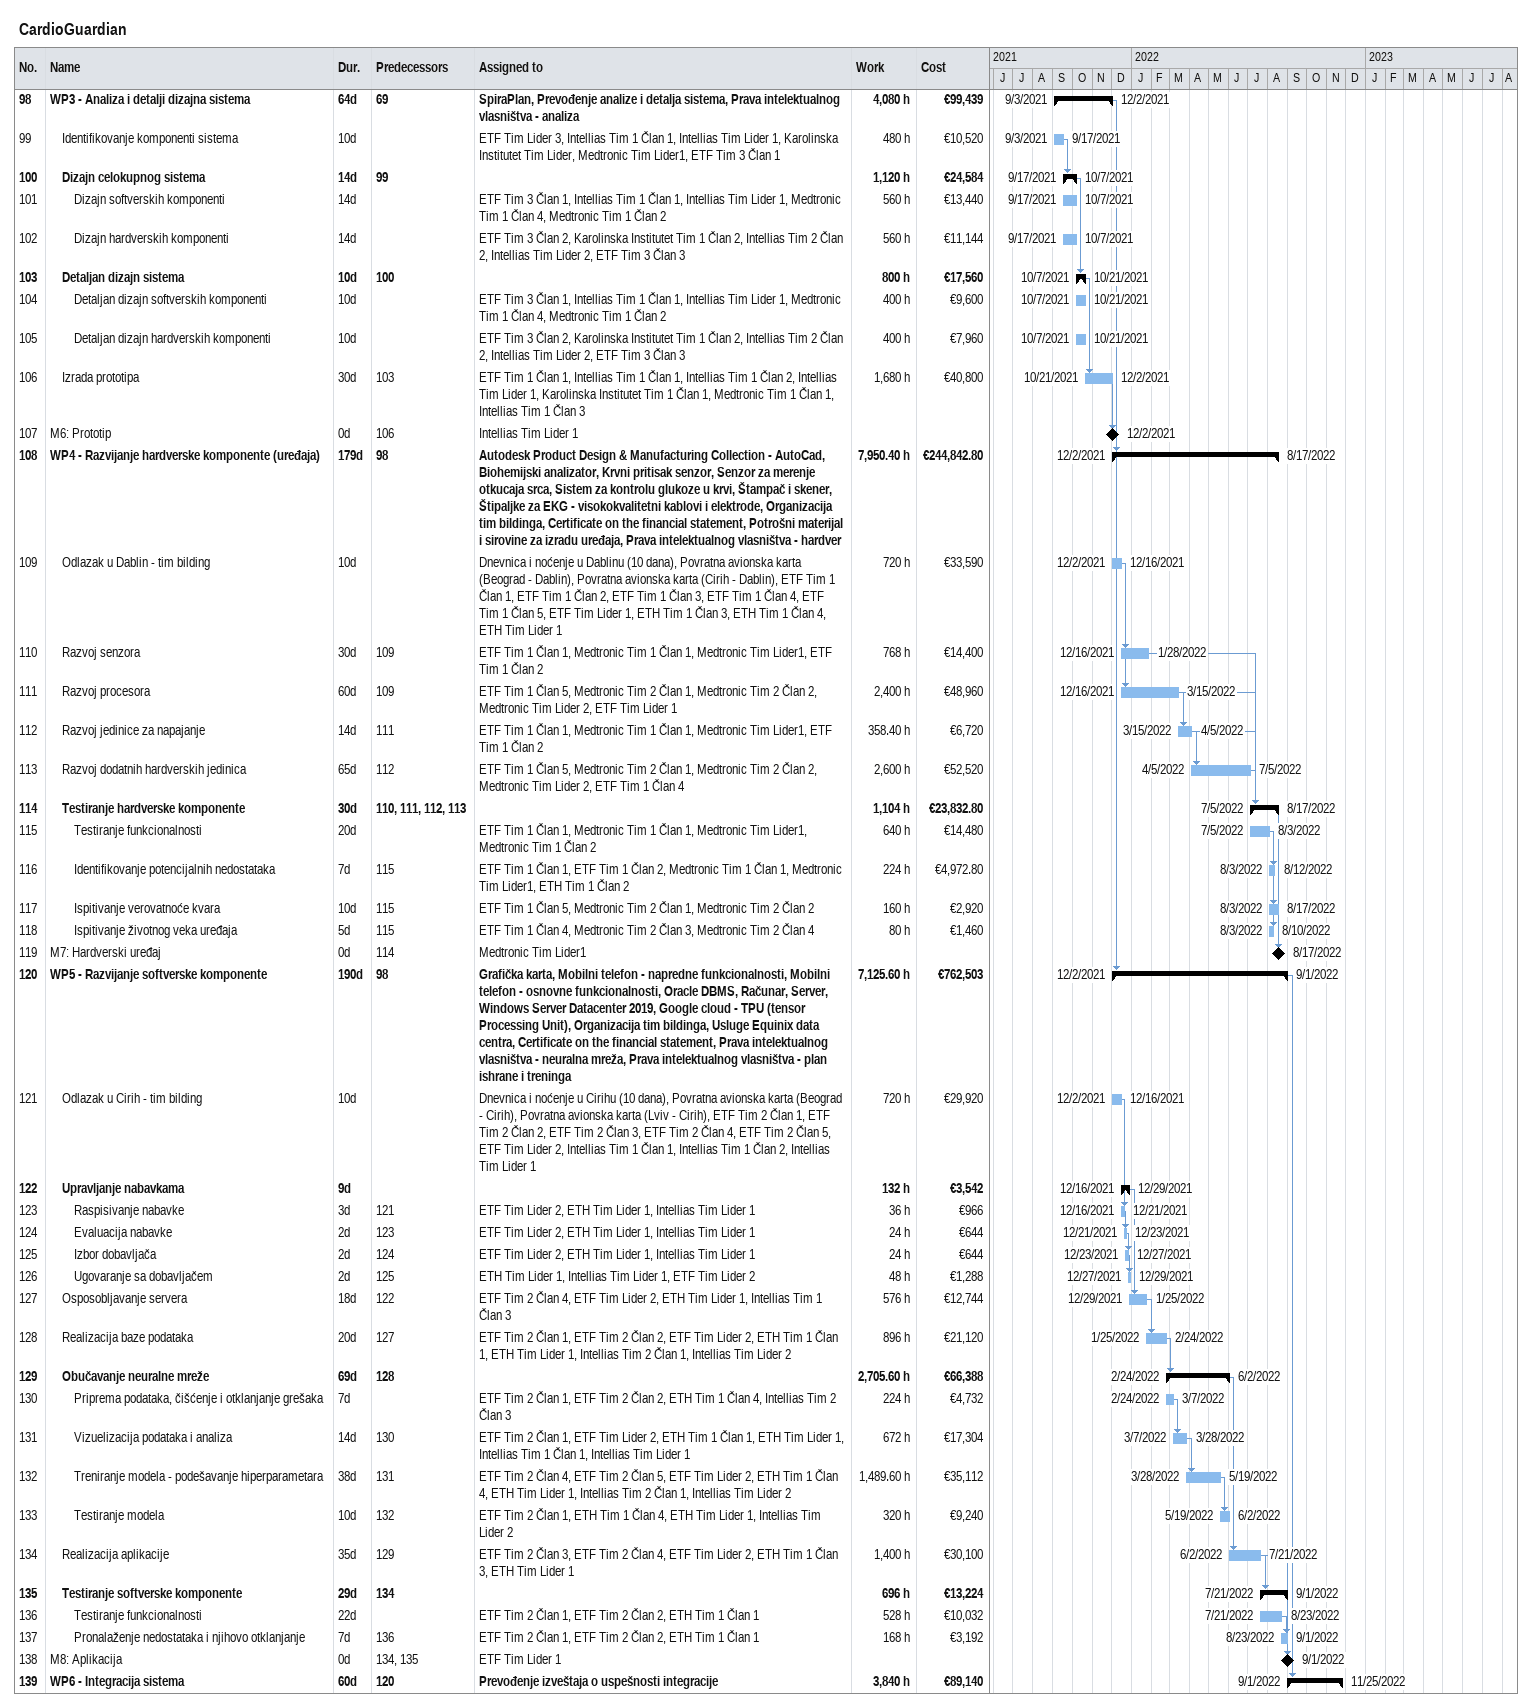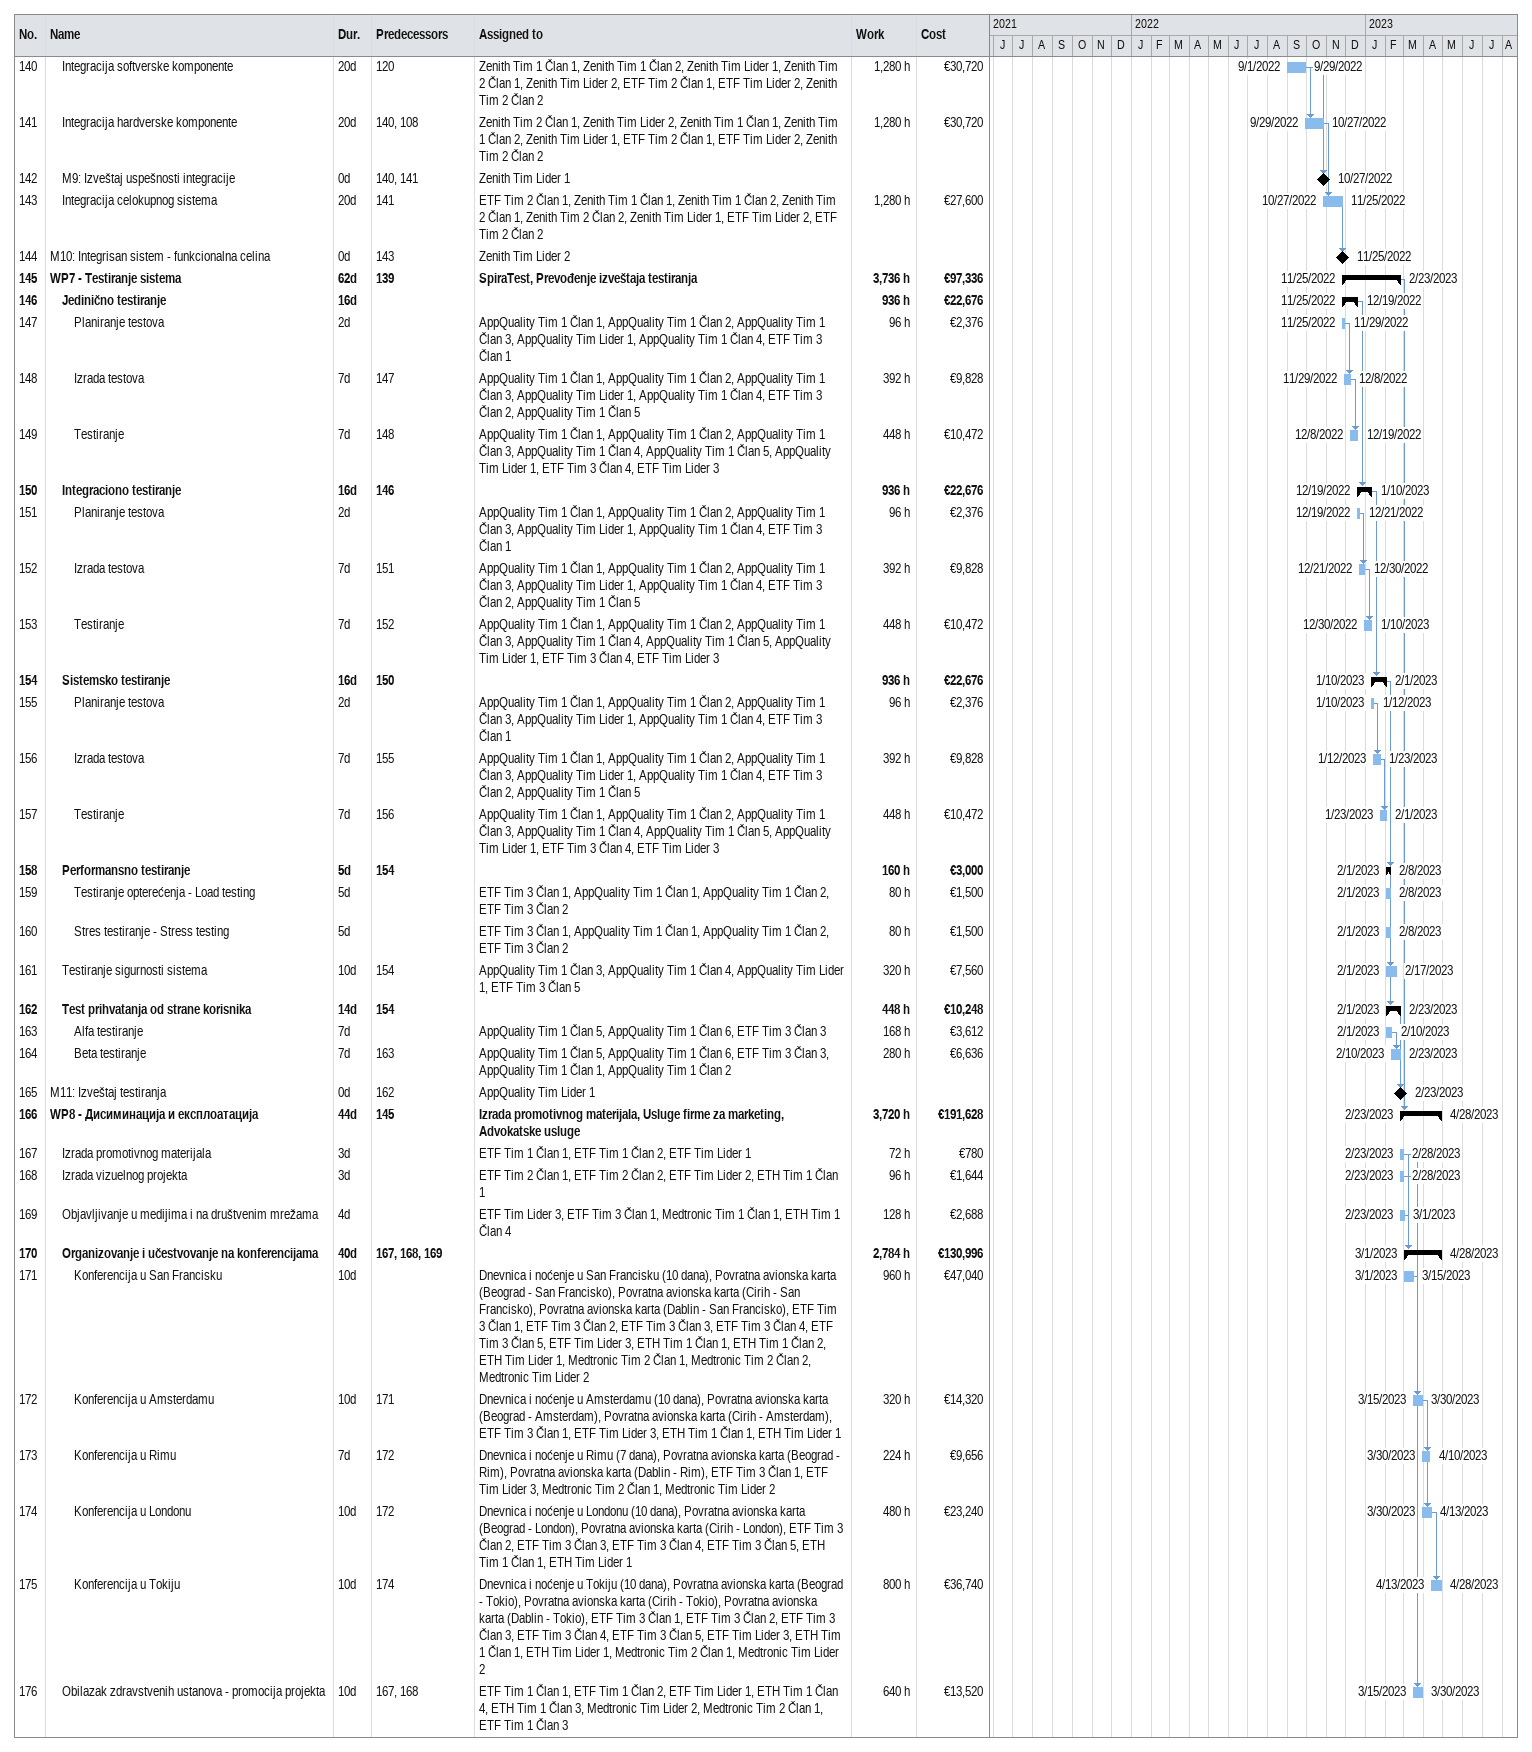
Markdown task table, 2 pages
CardioGuardian

| ID | Level | Task | Duration | Start | Finish | Predecessors | Resources | Work (h) | Cost (€) |
|---|---|---|---|---|---|---|---|---|---|
| 98 | 1 | **WP3 - Analiza i detalji dizajna sistema** | 64d | 2021-09-03 | 2021-12-02 | 69 | SpiraPlan, Prevođenje analize i detalja sistema, Prava intelektualnog vlasništva - analiza | 4080 | 99439 |
| 99 | 2 | Identifikovanje komponenti sistema | 10d | 2021-09-03 | 2021-09-17 |  | ETF Tim Lider 3, Intellias Tim 1 Član 1, Intellias Tim Lider 1, Karolinska Institutet Tim Lider, Medtronic Tim Lider1, ETF Tim 3 Član 1 | 480 | 10520 |
| 100 | 2 | **Dizajn celokupnog sistema** | 14d | 2021-09-17 | 2021-10-07 | 99 |  | 1120 | 24584 |
| 101 | 3 | Dizajn softverskih komponenti | 14d | 2021-09-17 | 2021-10-07 |  | ETF Tim 3 Član 1, Intellias Tim 1 Član 1, Intellias Tim Lider 1, Medtronic Tim 1 Član 4, Medtronic Tim 1 Član 2 | 560 | 13440 |
| 102 | 3 | Dizajn hardverskih komponenti | 14d | 2021-09-17 | 2021-10-07 |  | ETF Tim 3 Član 2, Karolinska Institutet Tim 1 Član 2, Intellias Tim 2 Član 2, Intellias Tim Lider 2, ETF Tim 3 Član 3 | 560 | 11144 |
| 103 | 2 | **Detaljan dizajn sistema** | 10d | 2021-10-07 | 2021-10-21 | 100 |  | 800 | 17560 |
| 104 | 3 | Detaljan dizajn softverskih komponenti | 10d | 2021-10-07 | 2021-10-21 |  | ETF Tim 3 Član 1, Intellias Tim 1 Član 1, Intellias Tim Lider 1, Medtronic Tim 1 Član 4, Medtronic Tim 1 Član 2 | 400 | 9600 |
| 105 | 3 | Detaljan dizajn hardverskih komponenti | 10d | 2021-10-07 | 2021-10-21 |  | ETF Tim 3 Član 2, Karolinska Institutet Tim 1 Član 2, Intellias Tim 2 Član 2, Intellias Tim Lider 2, ETF Tim 3 Član 3 | 400 | 7960 |
| 106 | 2 | Izrada prototipa | 30d | 2021-10-21 | 2021-12-02 | 103 | ETF Tim 1 Član 1, Intellias Tim 1 Član 1, Intellias Tim 1 Član 2, Intellias Tim Lider 1, Karolinska Institutet Tim 1 Član 1, Medtronic Tim 1 Član 1, Intellias Tim 1 Član 3 | 1680 | 40800 |
| 107 | 1 | M6: Prototip | 0d | 2021-12-02 | 2021-12-02 | 106 | Intellias Tim Lider 1 |  |  |
| 108 | 1 | **WP4 - Razvijanje hardverske komponente (uređaja)** | 179d | 2021-12-02 | 2022-08-17 | 98 | Autodesk Product Design & Manufacturing Collection - AutoCad, Biohemijski analizator, Krvni pritisak senzor, Senzor za merenje otkucaja srca, Sistem za kontrolu glukoze u krvi, Štampač i skener, Štipaljke za EKG - visokokvalitetni kablovi i elektrode, Organizacija tim bildinga, Certificate on the financial statement, Potrošni materijal i sirovine za izradu uređaja, Prava intelektualnog vlasništva - hardver | 7950.40 | 244842.80 |
| 109 | 2 | Odlazak u Dablin - tim bilding | 10d | 2021-12-02 | 2021-12-16 |  | Dnevnica i noćenje u Dablinu (10 dana), Povratna avionska karta (Beograd - Dablin), Povratna avionska karta (Cirih - Dablin), ETF Tim 1 Član 1, ETF Tim 1 Član 2, ETF Tim 1 Član 3, ETF Tim 1 Član 4, ETF Tim 1 Član 5, ETF Tim Lider 1, ETH Tim 1 Član 3, ETH Tim 1 Član 4, ETH Tim Lider 1 | 720 | 33590 |
| 110 | 2 | Razvoj senzora | 30d | 2021-12-16 | 2022-01-28 | 109 | ETF Tim 1 Član 1, Medtronic Tim 1 Član 1, Medtronic Tim Lider1, ETF Tim 1 Član 2 | 768 | 14400 |
| 111 | 2 | Razvoj procesora | 60d | 2021-12-16 | 2022-03-15 | 109 | ETF Tim 1 Član 5, Medtronic Tim 2 Član 1, Medtronic Tim 2 Član 2, Medtronic Tim Lider 2, ETF Tim Lider 1 | 2400 | 48960 |
| 112 | 2 | Razvoj jedinice za napajanje | 14d | 2022-03-15 | 2022-04-05 | 111 | ETF Tim 1 Član 1, Medtronic Tim 1 Član 1, Medtronic Tim Lider1, ETF Tim 1 Član 2 | 358.40 | 6720 |
| 113 | 2 | Razvoj dodatnih hardverskih jedinica | 65d | 2022-04-05 | 2022-07-05 | 112 | ETF Tim 1 Član 5, Medtronic Tim 2 Član 1, Medtronic Tim 2 Član 2, Medtronic Tim Lider 2, ETF Tim 1 Član 4 | 2600 | 52520 |
| 114 | 2 | **Testiranje hardverske komponente** | 30d | 2022-07-05 | 2022-08-17 | 110, 111, 112, 113 |  | 1104 | 23832.80 |
| 115 | 3 | Testiranje funkcionalnosti | 20d | 2022-07-05 | 2022-08-03 |  | ETF Tim 1 Član 1, Medtronic Tim 1 Član 1, Medtronic Tim Lider1, Medtronic Tim 1 Član 2 | 640 | 14480 |
| 116 | 3 | Identifikovanje potencijalnih nedostataka | 7d | 2022-08-03 | 2022-08-12 | 115 | ETF Tim 1 Član 1, ETF Tim 1 Član 2, Medtronic Tim 1 Član 1, Medtronic Tim Lider1, ETH Tim 1 Član 2 | 224 | 4972.80 |
| 117 | 3 | Ispitivanje verovatnoće kvara | 10d | 2022-08-03 | 2022-08-17 | 115 | ETF Tim 1 Član 5, Medtronic Tim 2 Član 1, Medtronic Tim 2 Član 2 | 160 | 2920 |
| 118 | 3 | Ispitivanje životnog veka uređaja | 5d | 2022-08-03 | 2022-08-10 | 115 | ETF Tim 1 Član 4, Medtronic Tim 2 Član 3, Medtronic Tim 2 Član 4 | 80 | 1460 |
| 119 | 1 | M7: Hardverski uređaj | 0d | 2022-08-17 | 2022-08-17 | 114 | Medtronic Tim Lider1 |  |  |
| 120 | 1 | **WP5 - Razvijanje softverske komponente** | 190d | 2021-12-02 | 2022-09-01 | 98 | Grafička karta, Mobilni telefon - napredne funkcionalnosti, Mobilni telefon - osnovne funkcionalnosti, Oracle DBMS, Računar, Server, Windows Server Datacenter 2019, Google cloud - TPU (tensor Processing Unit), Organizacija tim bildinga, Usluge Equinix data centra, Certificate on the financial statement, Prava intelektualnog vlasništva - neuralna mreža, Prava intelektualnog vlasništva - plan ishrane i treninga | 7125.60 | 762503 |
| 121 | 2 | Odlazak u Cirih - tim bilding | 10d | 2021-12-02 | 2021-12-16 |  | Dnevnica i noćenje u Cirihu (10 dana), Povratna avionska karta (Beograd - Cirih), Povratna avionska karta (Lviv - Cirih), ETF Tim 2 Član 1, ETF Tim 2 Član 2, ETF Tim 2 Član 3, ETF Tim 2 Član 4, ETF Tim 2 Član 5, ETF Tim Lider 2, Intellias Tim 1 Član 1, Intellias Tim 1 Član 2, Intellias Tim Lider 1 | 720 | 29920 |
| 122 | 2 | **Upravljanje nabavkama** | 9d | 2021-12-16 | 2021-12-29 |  |  | 132 | 3542 |
| 123 | 3 | Raspisivanje nabavke | 3d | 2021-12-16 | 2021-12-21 | 121 | ETF Tim Lider 2, ETH Tim Lider 1, Intellias Tim Lider 1 | 36 | 966 |
| 124 | 3 | Evaluacija nabavke | 2d | 2021-12-21 | 2021-12-23 | 123 | ETF Tim Lider 2, ETH Tim Lider 1, Intellias Tim Lider 1 | 24 | 644 |
| 125 | 3 | Izbor dobavljača | 2d | 2021-12-23 | 2021-12-27 | 124 | ETF Tim Lider 2, ETH Tim Lider 1, Intellias Tim Lider 1 | 24 | 644 |
| 126 | 3 | Ugovaranje sa dobavljačem | 2d | 2021-12-27 | 2021-12-29 | 125 | ETH Tim Lider 1, Intellias Tim Lider 1, ETF Tim Lider 2 | 48 | 1288 |
| 127 | 2 | Osposobljavanje servera | 18d | 2021-12-29 | 2022-01-25 | 122 | ETF Tim 2 Član 4, ETF Tim Lider 2, ETH Tim Lider 1, Intellias Tim 1 Član 3 | 576 | 12744 |
| 128 | 2 | Realizacija baze podataka | 20d | 2022-01-25 | 2022-02-24 | 127 | ETF Tim 2 Član 1, ETF Tim 2 Član 2, ETF Tim Lider 2, ETH Tim 1 Član 1, ETH Tim Lider 1, Intellias Tim 2 Član 1, Intellias Tim Lider 2 | 896 | 21120 |
| 129 | 2 | **Obučavanje neuralne mreže** | 69d | 2022-02-24 | 2022-06-02 | 128 |  | 2705.60 | 66388 |
| 130 | 3 | Priprema podataka, čišćenje i otklanjanje grešaka | 7d | 2022-02-24 | 2022-03-07 |  | ETF Tim 2 Član 1, ETF Tim 2 Član 2, ETH Tim 1 Član 4, Intellias Tim 2 Član 3 | 224 | 4732 |
| 131 | 3 | Vizuelizacija podataka i analiza | 14d | 2022-03-07 | 2022-03-28 | 130 | ETF Tim 2 Član 1, ETF Tim Lider 2, ETH Tim 1 Član 1, ETH Tim Lider 1, Intellias Tim 1 Član 1, Intellias Tim Lider 1 | 672 | 17304 |
| 132 | 3 | Treniranje modela - podešavanje hiperparametara | 38d | 2022-03-28 | 2022-05-19 | 131 | ETF Tim 2 Član 4, ETF Tim 2 Član 5, ETF Tim Lider 2, ETH Tim 1 Član 4, ETH Tim Lider 1, Intellias Tim 2 Član 1, Intellias Tim Lider 2 | 1489.60 | 35112 |
| 133 | 3 | Testiranje modela | 10d | 2022-05-19 | 2022-06-02 | 132 | ETF Tim 2 Član 1, ETH Tim 1 Član 4, ETH Tim Lider 1, Intellias Tim Lider 2 | 320 | 9240 |
| 134 | 2 | Realizacija aplikacije | 35d | 2022-06-02 | 2022-07-21 | 129 | ETF Tim 2 Član 3, ETF Tim 2 Član 4, ETF Tim Lider 2, ETH Tim 1 Član 3, ETH Tim Lider 1 | 1400 | 30100 |
| 135 | 2 | **Testiranje softverske komponente** | 29d | 2022-07-21 | 2022-09-01 | 134 |  | 696 | 13224 |
| 136 | 3 | Testiranje funkcionalnosti | 22d | 2022-07-21 | 2022-08-23 |  | ETF Tim 2 Član 1, ETF Tim 2 Član 2, ETH Tim 1 Član 1 | 528 | 10032 |
| 137 | 3 | Pronalaženje nedostataka i njihovo otklanjanje | 7d | 2022-08-23 | 2022-09-01 | 136 | ETF Tim 2 Član 1, ETF Tim 2 Član 2, ETH Tim 1 Član 1 | 168 | 3192 |
| 138 | 1 | M8: Aplikacija | 0d | 2022-09-01 | 2022-09-01 | 134, 135 | ETF Tim Lider 1 |  |  |
| 139 | 1 | **WP6 - Integracija sistema** | 60d | 2022-09-01 | 2022-11-25 | 120 | Prevođenje izveštaja o uspešnosti integracije | 3840 | 89140 |
| 140 | 2 | Integracija softverske komponente | 20d | 2022-09-01 | 2022-09-29 | 120 | Zenith Tim 1 Član 1, Zenith Tim 1 Član 2, Zenith Tim Lider 1, Zenith Tim 2 Član 1, Zenith Tim Lider 2, ETF Tim 2 Član 1, ETF Tim Lider 2, Zenith Tim 2 Član 2 | 1280 | 30720 |
| 141 | 2 | Integracija hardverske komponente | 20d | 2022-09-29 | 2022-10-27 | 140, 108 | Zenith Tim 2 Član 1, Zenith Tim Lider 2, Zenith Tim 1 Član 1, Zenith Tim 1 Član 2, Zenith Tim Lider 1, ETF Tim 2 Član 1, ETF Tim Lider 2, Zenith Tim 2 Član 2 | 1280 | 30720 |
| 142 | 2 | M9: Izveštaj uspešnosti integracije | 0d | 2022-10-27 | 2022-10-27 | 140, 141 | Zenith Tim Lider 1 |  |  |
| 143 | 2 | Integracija celokupnog sistema | 20d | 2022-10-27 | 2022-11-25 | 141 | ETF Tim 2 Član 1, Zenith Tim 1 Član 1, Zenith Tim 1 Član 2, Zenith Tim 2 Član 1, Zenith Tim 2 Član 2, Zenith Tim Lider 1, ETF Tim Lider 2, ETF Tim 2 Član 2 | 1280 | 27600 |
| 144 | 1 | M10: Integrisan sistem - funkcionalna celina | 0d | 2022-11-25 | 2022-11-25 | 143 | Zenith Tim Lider 2 |  |  |
| 145 | 1 | **WP7 - Testiranje sistema** | 62d | 2022-11-25 | 2023-02-23 | 139 | SpiraTest, Prevođenje izveštaja testiranja | 3736 | 97336 |
| 146 | 2 | **Jedinično testiranje** | 16d | 2022-11-25 | 2022-12-19 |  |  | 936 | 22676 |
| 147 | 3 | Planiranje testova | 2d | 2022-11-25 | 2022-11-29 |  | AppQuality Tim 1 Član 1, AppQuality Tim 1 Član 2, AppQuality Tim 1 Član 3, AppQuality Tim Lider 1, AppQuality Tim 1 Član 4, ETF Tim 3 Član 1 | 96 | 2376 |
| 148 | 3 | Izrada testova | 7d | 2022-11-29 | 2022-12-08 | 147 | AppQuality Tim 1 Član 1, AppQuality Tim 1 Član 2, AppQuality Tim 1 Član 3, AppQuality Tim Lider 1, AppQuality Tim 1 Član 4, ETF Tim 3 Član 2, AppQuality Tim 1 Član 5 | 392 | 9828 |
| 149 | 3 | Testiranje | 7d | 2022-12-08 | 2022-12-19 | 148 | AppQuality Tim 1 Član 1, AppQuality Tim 1 Član 2, AppQuality Tim 1 Član 3, AppQuality Tim 1 Član 4, AppQuality Tim 1 Član 5, AppQuality Tim Lider 1, ETF Tim 3 Član 4, ETF Tim Lider 3 | 448 | 10472 |
| 150 | 2 | **Integraciono testiranje** | 16d | 2022-12-19 | 2023-01-10 | 146 |  | 936 | 22676 |
| 151 | 3 | Planiranje testova | 2d | 2022-12-19 | 2022-12-21 |  | AppQuality Tim 1 Član 1, AppQuality Tim 1 Član 2, AppQuality Tim 1 Član 3, AppQuality Tim Lider 1, AppQuality Tim 1 Član 4, ETF Tim 3 Član 1 | 96 | 2376 |
| 152 | 3 | Izrada testova | 7d | 2022-12-21 | 2022-12-30 | 151 | AppQuality Tim 1 Član 1, AppQuality Tim 1 Član 2, AppQuality Tim 1 Član 3, AppQuality Tim Lider 1, AppQuality Tim 1 Član 4, ETF Tim 3 Član 2, AppQuality Tim 1 Član 5 | 392 | 9828 |
| 153 | 3 | Testiranje | 7d | 2022-12-30 | 2023-01-10 | 152 | AppQuality Tim 1 Član 1, AppQuality Tim 1 Član 2, AppQuality Tim 1 Član 3, AppQuality Tim 1 Član 4, AppQuality Tim 1 Član 5, AppQuality Tim Lider 1, ETF Tim 3 Član 4, ETF Tim Lider 3 | 448 | 10472 |
| 154 | 2 | **Sistemsko testiranje** | 16d | 2023-01-10 | 2023-02-01 | 150 |  | 936 | 22676 |
| 155 | 3 | Planiranje testova | 2d | 2023-01-10 | 2023-01-12 |  | AppQuality Tim 1 Član 1, AppQuality Tim 1 Član 2, AppQuality Tim 1 Član 3, AppQuality Tim Lider 1, AppQuality Tim 1 Član 4, ETF Tim 3 Član 1 | 96 | 2376 |
| 156 | 3 | Izrada testova | 7d | 2023-01-12 | 2023-01-23 | 155 | AppQuality Tim 1 Član 1, AppQuality Tim 1 Član 2, AppQuality Tim 1 Član 3, AppQuality Tim Lider 1, AppQuality Tim 1 Član 4, ETF Tim 3 Član 2, AppQuality Tim 1 Član 5 | 392 | 9828 |
| 157 | 3 | Testiranje | 7d | 2023-01-23 | 2023-02-01 | 156 | AppQuality Tim 1 Član 1, AppQuality Tim 1 Član 2, AppQuality Tim 1 Član 3, AppQuality Tim 1 Član 4, AppQuality Tim 1 Član 5, AppQuality Tim Lider 1, ETF Tim 3 Član 4, ETF Tim Lider 3 | 448 | 10472 |
| 158 | 2 | **Performansno testiranje** | 5d | 2023-02-01 | 2023-02-08 | 154 |  | 160 | 3000 |
| 159 | 3 | Testiranje opterećenja - Load testing | 5d | 2023-02-01 | 2023-02-08 |  | ETF Tim 3 Član 1, AppQuality Tim 1 Član 1, AppQuality Tim 1 Član 2, ETF Tim 3 Član 2 | 80 | 1500 |
| 160 | 3 | Stres testiranje - Stress testing | 5d | 2023-02-01 | 2023-02-08 |  | ETF Tim 3 Član 1, AppQuality Tim 1 Član 1, AppQuality Tim 1 Član 2, ETF Tim 3 Član 2 | 80 | 1500 |
| 161 | 2 | Testiranje sigurnosti sistema | 10d | 2023-02-01 | 2023-02-17 | 154 | AppQuality Tim 1 Član 3, AppQuality Tim 1 Član 4, AppQuality Tim Lider 1, ETF Tim 3 Član 5 | 320 | 7560 |
| 162 | 2 | **Test prihvatanja od strane korisnika** | 14d | 2023-02-01 | 2023-02-23 | 154 |  | 448 | 10248 |
| 163 | 3 | Alfa testiranje | 7d | 2023-02-01 | 2023-02-10 |  | AppQuality Tim 1 Član 5, AppQuality Tim 1 Član 6, ETF Tim 3 Član 3 | 168 | 3612 |
| 164 | 3 | Beta testiranje | 7d | 2023-02-10 | 2023-02-23 | 163 | AppQuality Tim 1 Član 5, AppQuality Tim 1 Član 6, ETF Tim 3 Član 3, AppQuality Tim 1 Član 1, AppQuality Tim 1 Član 2 | 280 | 6636 |
| 165 | 1 | M11: Izveštaj testiranja | 0d | 2023-02-23 | 2023-02-23 | 162 | AppQuality Tim Lider 1 |  |  |
| 166 | 1 | **WP8 - Дисиминација и експлоатација** | 44d | 2023-02-23 | 2023-04-28 | 145 | Izrada promotivnog materijala, Usluge firme za marketing, Advokatske usluge | 3720 | 191628 |
| 167 | 2 | Izrada promotivnog materijala | 3d | 2023-02-23 | 2023-02-28 |  | ETF Tim 1 Član 1, ETF Tim 1 Član 2, ETF Tim Lider 1 | 72 | 780 |
| 168 | 2 | Izrada vizuelnog projekta | 3d | 2023-02-23 | 2023-02-28 |  | ETF Tim 2 Član 1, ETF Tim 2 Član 2, ETF Tim Lider 2, ETH Tim 1 Član 1 | 96 | 1644 |
| 169 | 2 | Objavljivanje u medijima i na društvenim mrežama | 4d | 2023-02-23 | 2023-03-01 |  | ETF Tim Lider 3, ETF Tim 3 Član 1, Medtronic Tim 1 Član 1, ETH Tim 1 Član 4 | 128 | 2688 |
| 170 | 2 | **Organizovanje i učestvovanje na konferencijama** | 40d | 2023-03-01 | 2023-04-28 | 167, 168, 169 |  | 2784 | 130996 |
| 171 | 3 | Konferencija u San Francisku | 10d | 2023-03-01 | 2023-03-15 |  | Dnevnica i noćenje u San Francisku (10 dana), Povratna avionska karta (Beograd - San Francisko), Povratna avionska karta (Cirih - San Francisko), Povratna avionska karta (Dablin - San Francisko), ETF Tim 3 Član 1, ETF Tim 3 Član 2, ETF Tim 3 Član 3, ETF Tim 3 Član 4, ETF Tim 3 Član 5, ETF Tim Lider 3, ETH Tim 1 Član 1, ETH Tim 1 Član 2, ETH Tim Lider 1, Medtronic Tim 2 Član 1, Medtronic Tim 2 Član 2, Medtronic Tim Lider 2 | 960 | 47040 |
| 172 | 3 | Konferencija u Amsterdamu | 10d | 2023-03-15 | 2023-03-30 | 171 | Dnevnica i noćenje u Amsterdamu (10 dana), Povratna avionska karta (Beograd - Amsterdam), Povratna avionska karta (Cirih - Amsterdam), ETF Tim 3 Član 1, ETF Tim Lider 3, ETH Tim 1 Član 1, ETH Tim Lider 1 | 320 | 14320 |
| 173 | 3 | Konferencija u Rimu | 7d | 2023-03-30 | 2023-04-10 | 172 | Dnevnica i noćenje u Rimu (7 dana), Povratna avionska karta (Beograd - Rim), Povratna avionska karta (Dablin - Rim), ETF Tim 3 Član 1, ETF Tim Lider 3, Medtronic Tim 2 Član 1, Medtronic Tim Lider 2 | 224 | 9656 |
| 174 | 3 | Konferencija u Londonu | 10d | 2023-03-30 | 2023-04-13 | 172 | Dnevnica i noćenje u Londonu (10 dana), Povratna avionska karta (Beograd - London), Povratna avionska karta (Cirih - London), ETF Tim 3 Član 2, ETF Tim 3 Član 3, ETF Tim 3 Član 4, ETF Tim 3 Član 5, ETH Tim 1 Član 1, ETH Tim Lider 1 | 480 | 23240 |
| 175 | 3 | Konferencija u Tokiju | 10d | 2023-04-13 | 2023-04-28 | 174 | Dnevnica i noćenje u Tokiju (10 dana), Povratna avionska karta (Beograd - Tokio), Povratna avionska karta (Cirih - Tokio), Povratna avionska karta (Dablin - Tokio), ETF Tim 3 Član 1, ETF Tim 3 Član 2, ETF Tim 3 Član 3, ETF Tim 3 Član 4, ETF Tim 3 Član 5, ETF Tim Lider 3, ETH Tim 1 Član 1, ETH Tim Lider 1, Medtronic Tim 2 Član 1, Medtronic Tim Lider 2 | 800 | 36740 |
| 176 | 2 | Obilazak zdravstvenih ustanova - promocija projekta | 10d | 2023-03-15 | 2023-03-30 | 167, 168 | ETF Tim 1 Član 1, ETF Tim 1 Član 2, ETF Tim Lider 1, ETH Tim 1 Član 4, ETH Tim 1 Član 3, Medtronic Tim Lider 2, Medtronic Tim 2 Član 1, ETF Tim 1 Član 3 | 640 | 13520 |
